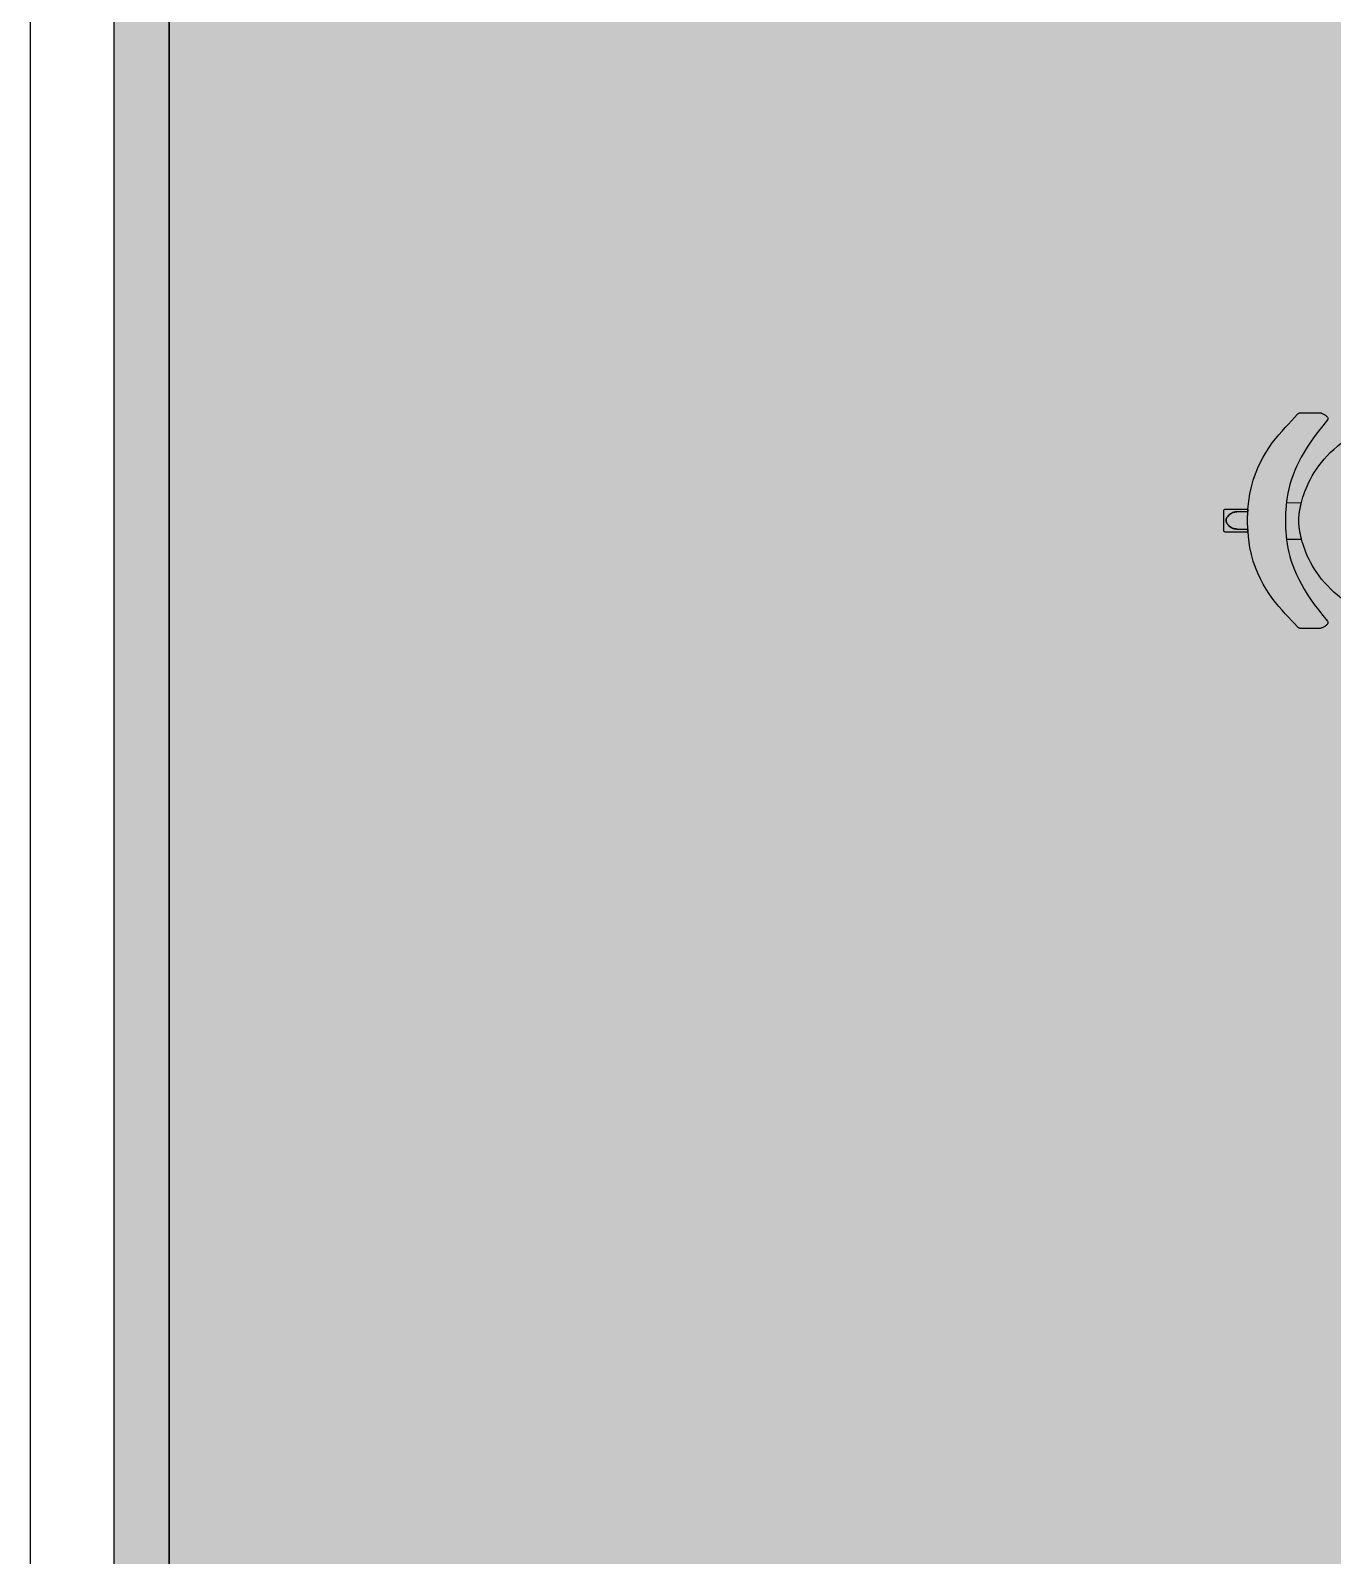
# Model space of a CAD drawing. Header units: metres. Extents: x -3.1 to 3, y -13.3 to 13.4.
# Drawn here: x -3.005 to -0.66, y 2.425 to 5.171 of the extents above; entities that cross this region are included whole.
import ezdxf

# ---------------------------------------------------------------- set-up
doc = ezdxf.new("R2010")
doc.units = ezdxf.units.M
doc.header["$MEASUREMENT"] = 0
for name, color, linetype in [('Poly-DimensionsExterior', 255, 'Continuous'), ('Poly-Furniture', 45, 'Continuous'), ('Poly-RoomsHatch', 31, 'Continuous'), ('Poly-WallsHatch', 8, 'Continuous')]:
    doc.layers.add(name, color=color, linetype=linetype)

msp = doc.modelspace()

# ---------------------------------------------------------------- hatches: boundary and pattern name
at = {"layer": 'Poly-RoomsHatch'}
h = msp.add_hatch(color=31, dxfattribs=at)
h.dxf.hatch_style = 1
h.paths.add_polyline_path([(-2.755273, -11.584335), (0.893237, -11.584335), (0.893237, -7.204682), (2.755273, -7.204682), (2.755273, 9.589497), (1.219811, 9.589497), (-1.184988, 9.589497), (-1.184988, 10.128293), (-2.755273, 10.128293)])
at = {"layer": 'Poly-WallsHatch'}
h = msp.add_hatch(color=8, dxfattribs=at)
h.dxf.hatch_style = 1
h.paths.add_polyline_path([(-2.755273, -11.584335), (-2.755273, 11.584334), (-2.855273, 11.684334), (-2.855273, -11.684335)])

# ---------------------------------------------------------------- linework, layer by layer
at = {"layer": 'Poly-DimensionsExterior', "color": 255}
msp.add_lwpolyline([(-3.005273, 0.266607), (-3.005273, 11.684334), (-2.905273, 11.684334)], dxfattribs=at)
at = {"layer": 'Poly-Furniture', "color": 45}
for points in [[(-0.81197, 4.309397), (-0.810562, 4.323638), (-0.808469, 4.337094), (-0.805748, 4.349798), (-0.802455, 4.361786), (-0.798647, 4.373094), (-0.794382, 4.383756), (-0.789717, 4.393808), (-0.784708, 4.403285), (-0.779413, 4.412223), (-0.773888, 4.420657), (-0.76819, 4.428621), (-0.762378, 4.436151), (-0.756506, 4.443284), (-0.750634, 4.450052), (-0.744817, 4.456493), (-0.739112, 4.462641), (-0.733577, 4.468532), (-0.728268, 4.4742), (-0.723243, 4.479682)], [(-0.723243, 4.479682), (-0.722635, 4.480334), (-0.722063, 4.480901), (-0.721516, 4.481389), (-0.720986, 4.481804), (-0.720464, 4.482151), (-0.719941, 4.482437), (-0.719408, 4.482665), (-0.718857, 4.482844), (-0.718279, 4.482977), (-0.717664, 4.48307), (-0.717005, 4.48313), (-0.716291, 4.483161), (-0.715514, 4.48317), (-0.714666, 4.483163), (-0.713737, 4.483144), (-0.712718, 4.483119), (-0.711601, 4.483094), (-0.710377, 4.483075), (-0.709037, 4.483068)], [(-0.709037, 4.483068), (-0.68122, 4.483068)], [(-0.709037, 4.483068), (-0.709037, 4.483068)], [(-0.68122, 4.483068), (-0.681078, 4.483013), (-0.680677, 4.482851), (-0.680052, 4.48259), (-0.679239, 4.482235), (-0.678274, 4.481793), (-0.677193, 4.48127), (-0.67603, 4.480673), (-0.674823, 4.480008), (-0.673606, 4.479281), (-0.672416, 4.478498), (-0.671288, 4.477666), (-0.670257, 4.476792), (-0.669361, 4.475881), (-0.668634, 4.474941), (-0.668111, 4.473976), (-0.66783, 4.472994), (-0.667826, 4.472002), (-0.668133, 4.471004), (-0.668789, 4.470009)], [(-0.668789, 4.470009), (-0.677329, 4.459684), (-0.685225, 4.449643), (-0.692499, 4.439871), (-0.699176, 4.430353), (-0.705281, 4.421076), (-0.710836, 4.412025), (-0.715866, 4.403185), (-0.720394, 4.394541), (-0.724445, 4.38608), (-0.728042, 4.377786), (-0.73121, 4.369646), (-0.733972, 4.361645), (-0.736353, 4.353768), (-0.738375, 4.346001), (-0.740063, 4.338329), (-0.741441, 4.330738), (-0.742533, 4.323214), (-0.743363, 4.315741), (-0.743954, 4.308306)], [(-0.715731, 4.321285), (-0.714488, 4.325941), (-0.713046, 4.330813), (-0.71139, 4.335881), (-0.709505, 4.341127), (-0.707378, 4.346533), (-0.704992, 4.35208), (-0.702333, 4.35775), (-0.699387, 4.363523), (-0.696138, 4.369383), (-0.692572, 4.375309), (-0.688675, 4.381283), (-0.684431, 4.387288), (-0.679826, 4.393304), (-0.674844, 4.399313), (-0.669472, 4.405297), (-0.663695, 4.411236), (-0.657497, 4.417113), (-0.650864, 4.422908), (-0.643781, 4.428604)], [(-0.742836, 4.320726), (-0.715731, 4.321291)], [(-0.71831, 4.309397), (-0.718205, 4.309969), (-0.718098, 4.310547), (-0.717987, 4.311132), (-0.717874, 4.311722), (-0.717756, 4.312319), (-0.717636, 4.312922), (-0.717511, 4.313531), (-0.717384, 4.314146), (-0.717253, 4.314767), (-0.717118, 4.315394), (-0.716979, 4.316026), (-0.716837, 4.316664), (-0.716691, 4.317308), (-0.716541, 4.317957), (-0.716387, 4.318612), (-0.716229, 4.319272), (-0.716067, 4.319938), (-0.715901, 4.320609), (-0.715731, 4.321285)], [(-0.855348, 4.307124), (-0.855338, 4.307319), (-0.855308, 4.30751), (-0.855258, 4.307696), (-0.85519, 4.307876), (-0.855105, 4.308049), (-0.855003, 4.308215), (-0.854886, 4.308373), (-0.854753, 4.308523), (-0.854606, 4.308663), (-0.854447, 4.308793), (-0.854275, 4.308912), (-0.854092, 4.30902), (-0.853898, 4.309116), (-0.853694, 4.309199), (-0.853481, 4.309268), (-0.853261, 4.309323), (-0.853033, 4.309364), (-0.8528, 4.309388), (-0.85256, 4.309397)], [(-0.855348, 4.270413), (-0.855348, 4.307124)], [(-0.85256, 4.309397), (-0.81197, 4.309397)], [(-0.85256, 4.309397), (-0.85256, 4.309397)], [(-0.842093, 4.276311), (-0.843959, 4.277638), (-0.845616, 4.278983), (-0.847065, 4.280343), (-0.848305, 4.281717), (-0.849335, 4.283102), (-0.850153, 4.284495), (-0.850761, 4.285896), (-0.851156, 4.287302), (-0.851339, 4.28871), (-0.851308, 4.290118), (-0.851063, 4.291525), (-0.850603, 4.292928), (-0.849927, 4.294324), (-0.849036, 4.295713), (-0.847927, 4.29709), (-0.846601, 4.298455), (-0.845057, 4.299806), (-0.843293, 4.301139), (-0.841311, 4.302453)], [(-0.841311, 4.302453), (-0.843293, 4.301139), (-0.845057, 4.299806), (-0.846601, 4.298455), (-0.847927, 4.29709), (-0.849036, 4.295713), (-0.849927, 4.294324), (-0.850603, 4.292928), (-0.851063, 4.291525), (-0.851308, 4.290118), (-0.851339, 4.28871), (-0.851156, 4.287302), (-0.850761, 4.285896), (-0.850153, 4.284495), (-0.849334, 4.283102), (-0.848305, 4.281717), (-0.847065, 4.280343), (-0.845616, 4.278983), (-0.843959, 4.277638), (-0.842093, 4.276311)], [(-0.841311, 4.302453), (-0.840886, 4.302702), (-0.840448, 4.30293), (-0.839996, 4.303138), (-0.839533, 4.303327), (-0.839059, 4.303499), (-0.838574, 4.303653), (-0.838081, 4.303792), (-0.837579, 4.303915), (-0.83707, 4.304025), (-0.836555, 4.304121), (-0.836035, 4.304206), (-0.835511, 4.304279), (-0.834983, 4.304343), (-0.834454, 4.304397), (-0.833923, 4.304443), (-0.833392, 4.304482), (-0.832862, 4.304515), (-0.832333, 4.304542), (-0.831808, 4.304566)], [(-0.831808, 4.304566), (-0.832333, 4.304542), (-0.832862, 4.304515), (-0.833392, 4.304482), (-0.833923, 4.304443), (-0.834454, 4.304397), (-0.834983, 4.304343), (-0.835511, 4.304279), (-0.836035, 4.304206), (-0.836555, 4.304121), (-0.83707, 4.304025), (-0.837579, 4.303915), (-0.83808, 4.303792), (-0.838574, 4.303653), (-0.839059, 4.303499), (-0.839533, 4.303327), (-0.839996, 4.303138), (-0.840448, 4.30293), (-0.840886, 4.302702), (-0.841311, 4.302453)], [(-0.831808, 4.304566), (-0.812222, 4.305405)], [(-0.812222, 4.305405), (-0.831808, 4.304566)], [(-0.812683, 4.289028), (-0.812681, 4.289913), (-0.812678, 4.290796), (-0.812671, 4.291676), (-0.812662, 4.292553), (-0.812651, 4.293428), (-0.812637, 4.294301), (-0.81262, 4.295171), (-0.812601, 4.296038), (-0.812579, 4.296903), (-0.812555, 4.297765), (-0.812528, 4.298625), (-0.812499, 4.299482), (-0.812467, 4.300336), (-0.812432, 4.301187), (-0.812395, 4.302036), (-0.812356, 4.302883), (-0.812313, 4.303726), (-0.812269, 4.304567), (-0.812222, 4.305405)], [(-0.812222, 4.272674), (-0.812269, 4.273511), (-0.812313, 4.274351), (-0.812356, 4.275193), (-0.812395, 4.276038), (-0.812432, 4.276885), (-0.812467, 4.277735), (-0.812499, 4.278588), (-0.812528, 4.279443), (-0.812555, 4.280301), (-0.812579, 4.281162), (-0.812601, 4.282025), (-0.81262, 4.282891), (-0.812637, 4.28376), (-0.812651, 4.284631), (-0.812662, 4.285505), (-0.812671, 4.286382), (-0.812678, 4.287261), (-0.812681, 4.288143), (-0.812683, 4.289028)], [(-0.81197, 4.309397), (-0.811985, 4.309188), (-0.812, 4.30898), (-0.812015, 4.308771), (-0.81203, 4.308562), (-0.812044, 4.308353), (-0.812059, 4.308143), (-0.812072, 4.307934), (-0.812086, 4.307724), (-0.8121, 4.307514), (-0.812113, 4.307304), (-0.812126, 4.307094), (-0.812139, 4.306884), (-0.812151, 4.306673), (-0.812164, 4.306462), (-0.812176, 4.306251), (-0.812187, 4.30604), (-0.812199, 4.305828), (-0.81221, 4.305617), (-0.812222, 4.305405)], [(-0.812222, 4.305405), (-0.81221, 4.305617), (-0.812199, 4.305828), (-0.812187, 4.30604), (-0.812176, 4.306251), (-0.812163, 4.306462), (-0.812151, 4.306673), (-0.812139, 4.306884), (-0.812126, 4.307094), (-0.812113, 4.307304), (-0.8121, 4.307514), (-0.812086, 4.307724), (-0.812072, 4.307934), (-0.812058, 4.308143), (-0.812044, 4.308353), (-0.81203, 4.308562), (-0.812015, 4.308771), (-0.812, 4.30898), (-0.811985, 4.309188), (-0.81197, 4.309397)], [(-0.743954, 4.308306), (-0.744018, 4.307284), (-0.744078, 4.306262), (-0.744134, 4.30524), (-0.744187, 4.304219), (-0.744235, 4.303198), (-0.74428, 4.302177), (-0.744321, 4.301156), (-0.744358, 4.300136), (-0.744392, 4.299116), (-0.744423, 4.298096), (-0.74445, 4.297075), (-0.744473, 4.296055), (-0.744493, 4.295035), (-0.74451, 4.294015), (-0.744524, 4.292995), (-0.744534, 4.291975), (-0.744542, 4.290955), (-0.744546, 4.289934), (-0.744548, 4.288914)], [(-0.744548, 4.288914), (-0.744546, 4.287893), (-0.744542, 4.28687), (-0.744534, 4.285846), (-0.744524, 4.284821), (-0.74451, 4.283795), (-0.744493, 4.282768), (-0.744472, 4.28174), (-0.744449, 4.280712), (-0.744421, 4.279683), (-0.74439, 4.278653), (-0.744356, 4.277623), (-0.744318, 4.276593), (-0.744275, 4.275562), (-0.74423, 4.274531), (-0.74418, 4.2735), (-0.744126, 4.27247), (-0.744068, 4.271439), (-0.744006, 4.270409), (-0.74394, 4.269379)], [(-0.720511, 4.288771), (-0.720511, 4.288836), (-0.720511, 4.289031), (-0.720508, 4.289351), (-0.7205, 4.289794), (-0.720486, 4.290359), (-0.720461, 4.291041), (-0.720426, 4.291838), (-0.720377, 4.292748), (-0.720311, 4.293767), (-0.720228, 4.294894), (-0.720125, 4.296124), (-0.719999, 4.297457), (-0.719849, 4.298888), (-0.719672, 4.300415), (-0.719466, 4.302035), (-0.719229, 4.303747), (-0.718959, 4.305546), (-0.718653, 4.30743), (-0.71831, 4.309397)], [(-0.71831, 4.26814), (-0.718653, 4.270108), (-0.718959, 4.271993), (-0.719229, 4.273792), (-0.719466, 4.275504), (-0.719672, 4.277125), (-0.719849, 4.278653), (-0.719999, 4.280084), (-0.720125, 4.281417), (-0.720228, 4.282648), (-0.720311, 4.283774), (-0.720377, 4.284794), (-0.720426, 4.285704), (-0.720461, 4.286501), (-0.720486, 4.287184), (-0.7205, 4.287748), (-0.720508, 4.288191), (-0.720511, 4.288512), (-0.720511, 4.288706), (-0.720511, 4.288771)], [(-0.85256, 4.26814), (-0.8528, 4.268148), (-0.853033, 4.268173), (-0.853261, 4.268213), (-0.853481, 4.268269), (-0.853694, 4.268338), (-0.853898, 4.268421), (-0.854092, 4.268517), (-0.854275, 4.268624), (-0.854447, 4.268744), (-0.854606, 4.268874), (-0.854753, 4.269014), (-0.854886, 4.269163), (-0.855003, 4.269321), (-0.855105, 4.269487), (-0.85519, 4.269661), (-0.855258, 4.269841), (-0.855308, 4.270026), (-0.855338, 4.270217), (-0.855348, 4.270413)], [(-0.811928, 4.26814), (-0.85256, 4.26814)], [(-0.831423, 4.273599), (-0.832021, 4.273631), (-0.83262, 4.273671), (-0.83322, 4.273719), (-0.833821, 4.273776), (-0.83442, 4.273843), (-0.835018, 4.273921), (-0.835612, 4.274011), (-0.836201, 4.274113), (-0.836786, 4.274228), (-0.837363, 4.274358), (-0.837934, 4.274503), (-0.838495, 4.274664), (-0.839047, 4.274842), (-0.839588, 4.275038), (-0.840117, 4.275252), (-0.840633, 4.275485), (-0.841135, 4.275739), (-0.841622, 4.276014), (-0.842093, 4.276311)], [(-0.842093, 4.276311), (-0.841622, 4.276014), (-0.841135, 4.275739), (-0.840633, 4.275485), (-0.840117, 4.275252), (-0.839588, 4.275038), (-0.839047, 4.274842), (-0.838495, 4.274664), (-0.837933, 4.274503), (-0.837363, 4.274358), (-0.836785, 4.274228), (-0.836201, 4.274113), (-0.835611, 4.274011), (-0.835017, 4.273921), (-0.83442, 4.273843), (-0.833821, 4.273776), (-0.83322, 4.273719), (-0.83262, 4.273671), (-0.83202, 4.273631), (-0.831423, 4.273599)], [(-0.812222, 4.272674), (-0.831423, 4.273599)], [(-0.831423, 4.273599), (-0.812222, 4.272674)], [(-0.812222, 4.272674), (-0.812209, 4.272433), (-0.812197, 4.272193), (-0.812184, 4.271953), (-0.81217, 4.271713), (-0.812157, 4.271473), (-0.812142, 4.271233), (-0.812128, 4.270994), (-0.812113, 4.270755), (-0.812098, 4.270516), (-0.812083, 4.270277), (-0.812067, 4.270038), (-0.812051, 4.2698), (-0.812034, 4.269562), (-0.812018, 4.269325), (-0.812, 4.269087), (-0.811983, 4.26885), (-0.811965, 4.268613), (-0.811947, 4.268376), (-0.811928, 4.26814)], [(-0.811928, 4.26814), (-0.811947, 4.268376), (-0.811965, 4.268613), (-0.811983, 4.26885), (-0.812, 4.269087), (-0.812017, 4.269325), (-0.812034, 4.269562), (-0.812051, 4.2698), (-0.812067, 4.270038), (-0.812083, 4.270277), (-0.812098, 4.270516), (-0.812113, 4.270755), (-0.812128, 4.270994), (-0.812142, 4.271233), (-0.812156, 4.271473), (-0.81217, 4.271713), (-0.812184, 4.271953), (-0.812197, 4.272193), (-0.812209, 4.272433), (-0.812222, 4.272674)], [(-0.723243, 4.097998), (-0.728259, 4.103472), (-0.733557, 4.109137), (-0.739081, 4.115027), (-0.744774, 4.121178), (-0.75058, 4.127624), (-0.756442, 4.134398), (-0.762302, 4.141537), (-0.768106, 4.149074), (-0.773794, 4.157044), (-0.779312, 4.16548), (-0.784603, 4.174419), (-0.789609, 4.183895), (-0.794274, 4.193941), (-0.798541, 4.204592), (-0.802354, 4.215884), (-0.805656, 4.22785), (-0.80839, 4.240525), (-0.8105, 4.253943), (-0.811928, 4.26814)], [(-0.74394, 4.269379), (-0.743346, 4.261945), (-0.742514, 4.254472), (-0.74142, 4.246946), (-0.74004, 4.239353), (-0.73835, 4.231679), (-0.736326, 4.223908), (-0.733944, 4.216027), (-0.731181, 4.208022), (-0.728012, 4.199878), (-0.724414, 4.191581), (-0.720364, 4.183117), (-0.715836, 4.174472), (-0.710808, 4.16563), (-0.705255, 4.156579), (-0.699154, 4.147303), (-0.692481, 4.137789), (-0.685211, 4.128021), (-0.677322, 4.117987), (-0.668789, 4.107671)], [(-0.715452, 4.255161), (-0.715643, 4.255902), (-0.71583, 4.256638), (-0.716012, 4.257368), (-0.716188, 4.258091), (-0.71636, 4.258808), (-0.716528, 4.259519), (-0.71669, 4.260223), (-0.716848, 4.26092), (-0.717002, 4.261611), (-0.717151, 4.262296), (-0.717296, 4.262973), (-0.717437, 4.263644), (-0.717573, 4.264308), (-0.717706, 4.264964), (-0.717834, 4.265614), (-0.717959, 4.266257), (-0.718079, 4.266892), (-0.718196, 4.26752), (-0.71831, 4.26814)], [(-0.742626, 4.255349), (-0.715459, 4.255161)], [(-0.643369, 4.148619), (-0.650411, 4.154254), (-0.657012, 4.159987), (-0.663184, 4.165802), (-0.668943, 4.171679), (-0.674303, 4.177602), (-0.679278, 4.183551), (-0.683882, 4.189509), (-0.688131, 4.195459), (-0.692037, 4.201381), (-0.695616, 4.207259), (-0.698882, 4.213073), (-0.701848, 4.218806), (-0.704531, 4.224441), (-0.706943, 4.229958), (-0.709099, 4.23534), (-0.711014, 4.24057), (-0.712701, 4.245628), (-0.714176, 4.250498), (-0.715452, 4.255161)], [(-0.709037, 4.094611), (-0.710377, 4.094604), (-0.711601, 4.094585), (-0.712718, 4.094561), (-0.713737, 4.094536), (-0.714666, 4.094518), (-0.715514, 4.09451), (-0.716291, 4.094519), (-0.717005, 4.094551), (-0.717664, 4.094611), (-0.718279, 4.094705), (-0.718857, 4.094838), (-0.719408, 4.095016), (-0.719941, 4.095245), (-0.720464, 4.09553), (-0.720986, 4.095877), (-0.721516, 4.096292), (-0.722063, 4.09678), (-0.722635, 4.097347), (-0.723243, 4.097998)], [(-0.68122, 4.094611), (-0.709037, 4.094611)], [(-0.668789, 4.107671), (-0.668133, 4.106675), (-0.667826, 4.105678), (-0.66783, 4.104685), (-0.668111, 4.103703), (-0.668634, 4.102739), (-0.669361, 4.101798), (-0.670257, 4.100887), (-0.671288, 4.100013), (-0.672416, 4.099181), (-0.673606, 4.098399), (-0.674823, 4.097672), (-0.67603, 4.097006), (-0.677193, 4.096409), (-0.678274, 4.095886), (-0.679239, 4.095444), (-0.680052, 4.095089), (-0.680677, 4.094828), (-0.681078, 4.094667), (-0.68122, 4.094611)]]:
    msp.add_lwpolyline(points, dxfattribs=at)
at = {"layer": 'Poly-Rooms', "color": 31}
msp.add_lwpolyline([(-2.755273, -11.584335), (0.893237, -11.584335), (0.893237, -7.204682), (2.755273, -7.204682), (2.755273, 9.589497), (1.219811, 9.589497), (-1.184988, 9.589497), (-1.184988, 10.128293), (-2.755273, 10.128293), (-2.755273, -11.584335)], dxfattribs=at)
at = {"layer": 'Poly-Walls', "color": 8}
msp.add_lwpolyline([(-2.755273, -11.584335), (-2.755273, 11.584334), (-2.855273, 11.684334), (-2.855273, -11.684335), (-2.755273, -11.584335)], dxfattribs=at)

doc.saveas('drawing.dxf')
